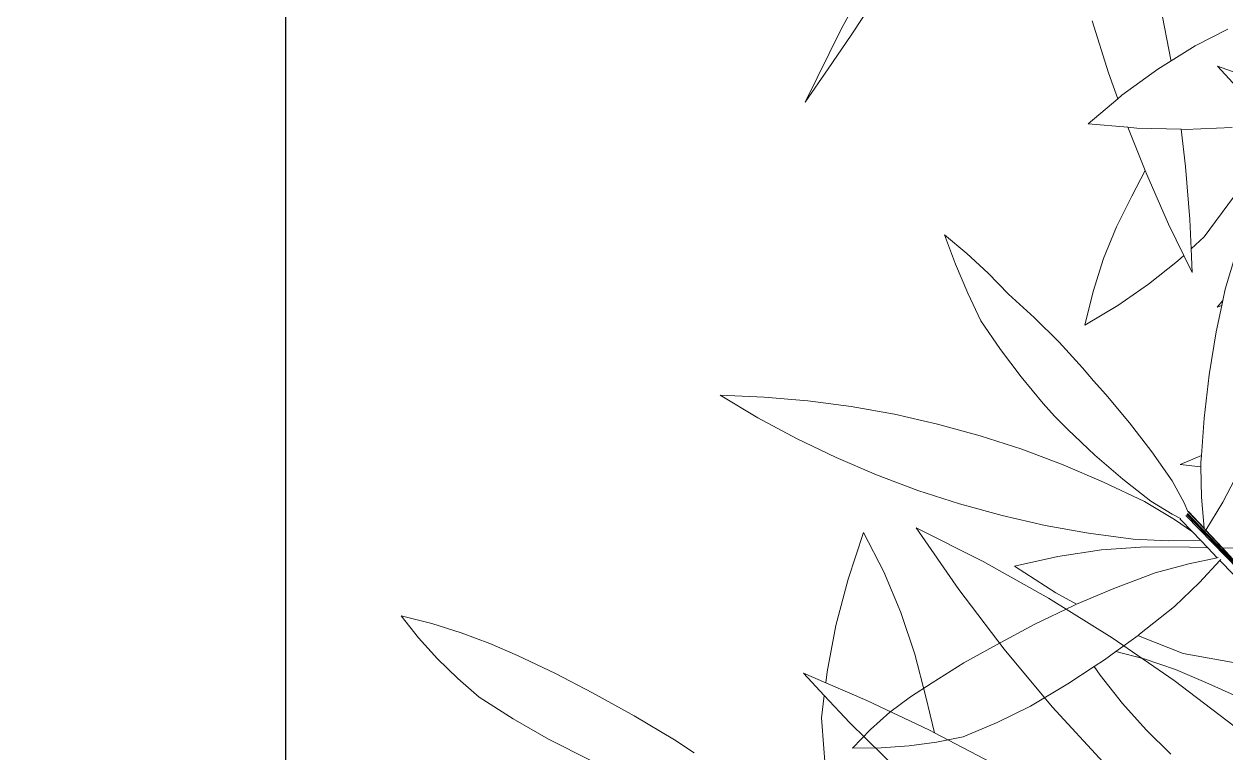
# Model space of a CAD drawing. Header units: millimetres. Extents: x 8 to 218431, y 13 to 56484.
# Drawn here: x 41029.7 to 41345.7, y 17656.5 to 17848.1 of the extents above; entities that cross this region are included whole.
import ezdxf

# ---------------------------------------------------------------- set-up
doc = ezdxf.new("R2010")
doc.units = ezdxf.units.MM
doc.header["$MEASUREMENT"] = 0
doc.linetypes.add('HIDDEN2', pattern=[0.1875, 0.125, -0.0625])
doc.layers.add('AS', color=8, linetype='HIDDEN2', lineweight=5)
doc.layers.add('Edges', color=7, linetype='Continuous', lineweight=18)

# ---------------------------------------------------------------- blocks, each defined once
blk = doc.blocks.new('OUTDOOR')
blk.add_line((1833117.56, 62258.33), (1833117.56, 44386.87))
blk = doc.blocks.new('BAMBOOPLAN')
at = {"layer": 'Edges'}
for p, q in [((-5.886, 9.7914), (-5.6075, 9.7538)), ((-5.886, 9.7914), (-5.6596, 9.6249)), ((-6.0685, 9.7101), (-6.0657, 9.5259)), ((-6.0685, 9.7101), (-5.9478, 9.595)), ((-5.6075, 9.7538), (-5.3303, 9.7034)), ((-5.3303, 9.7034), (-5.0553, 9.6403)), ((-5.6596, 9.6249), (-5.4253, 9.4685)), ((-5.0553, 9.6403), (-4.783, 9.5647)), ((-5.9478, 9.595), (-5.8368, 9.4719)), ((-4.783, 9.5647), (-4.5142, 9.4767)), ((-6.0657, 9.5259), (-6.0515, 9.346)), ((-5.8368, 9.4719), (-5.7358, 9.3409)), ((-5.4253, 9.4685), (-5.1837, 9.3227)), ((-6.0515, 9.346), (-6.0261, 9.1707)), ((-5.7358, 9.3409), (-5.6451, 9.2026)), ((-5.1837, 9.3227), (-4.9354, 9.1878)), ((-6.0261, 9.1707), (-6.0173, 9.1298)), ((-5.6451, 9.2026), (-5.5706, 9.0858)), ((-6.1085, 9.1365), (-6.0073, 9.0833)), ((-6.1085, 9.1365), (-6.0173, 9.1298)), ((-6.0173, 9.1298), (-5.8497, 9.1175)), ((-6.0073, 9.0833), (-5.9895, 9.0006)), ((-6.0073, 9.0833), (-5.8826, 9.0177)), ((-5.8497, 9.1175), (-5.5907, 9.0888)), ((-5.5907, 9.0888), (-5.5706, 9.0858)), ((-5.5706, 9.0858), (-5.3322, 9.0503)), ((-5.9895, 9.0006), (-5.8954, 8.7822)), ((-5.8826, 9.0177), (-5.6507, 8.907)), ((-0.6472, -2.1767), (-0.5515, -2.0767)), ((-0.7163, -2.2553), (-0.8184, -2.0793)), ((-0.7145, -2.2588), (-0.6472, -2.1767)), ((-0.9219, -2.3784), (-1.0434, -2.2141)), ((-0.7145, -2.2588), (-0.7163, -2.2553)), ((-0.5428, -2.2208), (-0.3486, -2.2226)), ((-0.5428, -2.2208), (-0.3711, -2.3145)), ((-0.752, -2.3046), (-0.7145, -2.2588)), ((-0.847, -2.4405), (-0.752, -2.3046)), ((-0.8577, -2.4588), (-0.9219, -2.3784)), ((-1.9245, -2.5509), (-1.8995, -2.3989)), ((-1.8824, -2.5603), (-1.8439, -2.4105)), ((-0.5809, -2.4854), (-0.4159, -2.4212)), ((-0.9318, -2.584), (-0.8577, -2.4588)), ((-0.8577, -2.4588), (-0.847, -2.4405)), ((-0.753, -2.5398), (-0.5944, -2.4897)), ((-0.5944, -2.4897), (-0.5809, -2.4854)), ((-0.5333, -2.6159), (-0.5944, -2.4897)), ((-1.9245, -2.5509), (-1.9638, -2.8538)), ((-1.9224, -2.7082), (-1.8824, -2.5603)), ((-0.9318, -2.584), (-0.786, -2.5479)), ((-0.786, -2.5479), (-0.753, -2.5398)), ((-0.6718, -2.6806), (-0.786, -2.5479)), ((-0.4529, -2.7995), (-0.5333, -2.6159)), ((-1.9638, -2.8538), (-1.9224, -2.7082)), ((-0.6874, -2.7875), (-0.6718, -2.6806)), ((-0.6615, -2.6926), (-0.6718, -2.6806)), ((-0.5233, -2.8416), (-0.6615, -2.6926)), ((-0.3811, -2.8439), (-0.3253, -2.667)), ((-0.7044, -2.9154), (-0.6874, -2.7875)), ((-0.4128, -2.9018), (-0.4529, -2.7995)), ((-0.4306, -2.9344), (-0.5233, -2.8416)), ((-0.4128, -2.9018), (-0.3811, -2.8439)), ((-0.2474, -2.8646), (-0.242, -3.0033)), ((-0.7116, -3.0442), (-0.7044, -2.9154)), ((-0.4462, -2.963), (-0.4306, -2.9344)), ((-0.3802, -2.9848), (-0.4306, -2.9344)), ((-0.3802, -2.9848), (-0.4128, -2.9018)), ((-0.5206, -3.0794), (-0.4462, -2.963)), ((-0.242, -3.0033), (-0.2366, -3.0469)), ((-0.7089, -3.1735), (-0.7116, -3.0442)), ((-0.249, -3.077), (-0.2366, -3.0469)), ((-0.249, -3.077), (-0.2343, -3.0651)), ((-0.2366, -3.0469), (-0.2343, -3.0651)), ((-0.2343, -3.0651), (-0.2216, -3.1661)), ((-0.604, -3.1928), (-0.5206, -3.0794)), ((-1.3053, -3.1546), (-1.2305, -3.2457)), ((-1.3053, -3.1546), (-1.204, -3.1932)), ((-1.204, -3.1932), (-1.104, -3.2375)), ((-0.6963, -3.3029), (-0.7089, -3.1735)), ((-0.6963, -3.3029), (-0.604, -3.1928)), ((-0.2216, -3.1661), (-0.1939, -3.3276)), ((-1.2305, -3.2457), (-1.1523, -3.3328)), ((-1.104, -3.2375), (-1.0057, -3.2874)), ((-1.0057, -3.2874), (-0.8855, -3.3387)), ((-1.1523, -3.3328), (-1.0709, -3.4158)), ((-0.8855, -3.3387), (-0.7672, -3.3951)), ((-0.1939, -3.3276), (-0.1588, -3.4876)), ((-1.0709, -3.4158), (-0.9671, -3.4931)), ((-0.7672, -3.3951), (-0.653, -3.4573)), ((-0.653, -3.4573), (-0.5972, -3.4909)), ((-0.9671, -3.4931), (-0.8599, -3.5657)), ((-0.5972, -3.4909), (-0.5365, -3.5242)), ((-0.1588, -3.4876), (-0.1232, -3.6231)), ((-0.8599, -3.5657), (-0.7482, -3.6328)), ((-0.5365, -3.5242), (-0.4182, -3.5955)), ((-0.4182, -3.5955), (-0.3031, -3.6715)), ((-0.7482, -3.6328), (-0.6925, -3.6632)), ((-0.1872, -3.6815), (-0.1232, -3.6231)), ((-0.1232, -3.6231), (-0.1163, -3.6491)), ((-0.1163, -3.6491), (-0.1107, -3.6644)), ((0.029, -3.6341), (0.0097, -3.7628)), ((-0.6925, -3.6632), (-0.6286, -3.6951)), ((-0.6286, -3.6951), (-0.5015, -3.7522)), ((-0.3031, -3.6715), (-0.1955, -3.7497)), ((-0.1872, -3.6815), (-0.1107, -3.6644)), ((-0.1107, -3.6644), (-0.0712, -3.7712)), ((-0.5015, -3.7522), (-0.3724, -3.804)), ((-0.1955, -3.7497), (-0.1266, -3.8134)), ((-0.0712, -3.7712), (-0.0244, -3.8786)), ((0.0097, -3.7628), (-0.0154, -3.8834)), ((-1.2631, -3.8532), (-1.0986, -3.8351)), ((-1.0986, -3.8351), (-0.9334, -3.8245)), ((-0.9334, -3.8245), (-0.7679, -3.8213)), ((-0.7679, -3.8213), (-0.6025, -3.8257)), ((-0.6025, -3.8257), (-0.4376, -3.8375)), ((-0.4376, -3.8375), (-0.2692, -3.8566)), ((-0.3724, -3.804), (-0.2468, -3.8478)), ((-0.1266, -3.8134), (-0.1025, -3.8387)), ((-0.101, -3.8381), (-0.1025, -3.8387)), ((-0.0999, -3.8384), (-0.101, -3.8381)), ((-1.5882, -3.9116), (-1.4264, -3.8788)), ((-1.4264, -3.8788), (-1.2631, -3.8532)), ((-0.2692, -3.8566), (-0.14, -3.884)), ((-0.2468, -3.8478), (-0.1552, -3.868)), ((-0.1552, -3.868), (-0.1204, -3.8735)), ((-0.1199, -3.8751), (-0.1204, -3.8735)), ((-0.1204, -3.8735), (-0.1191, -3.8737)), ((-0.1199, -3.8751), (-0.0604, -3.9058)), ((0.9755, -4.4014), (-0.1044, -3.8554)), ((-0.1025, -3.8387), (-0.1014, -3.8398)), ((0.7342, -4.278), (-0.1023, -3.8507)), ((0.6573, -4.2383), (-0.1007, -3.8463)), ((-0.0999, -3.8384), (-0.0244, -3.8786)), ((-0.0995, -3.84), (-0.0239, -3.8798)), ((-0.0244, -3.8786), (-0.0239, -3.8798)), ((-0.0239, -3.8798), (-0.0156, -3.8841)), ((-0.0154, -3.8834), (-0.0156, -3.8841)), ((-0.0154, -3.8834), (0.0651, -3.9261)), ((-1.748, -3.9518), (-1.5882, -3.9116)), ((-0.14, -3.884), (-0.0604, -3.9058)), ((-0.1365, -3.9666), (-0.0229, -3.9251)), ((-0.0604, -3.9058), (-0.0229, -3.9251)), ((-0.0229, -3.9251), (0.0123, -3.9432)), ((-0.0156, -3.8841), (0.1504, -3.9715)), ((0.0651, -3.9261), (0.1757, -3.8905)), ((0.0651, -3.9261), (0.1504, -3.9715)), ((-1.9055, -3.9991), (-1.748, -3.9518)), ((-0.263, -4.0047), (-0.1365, -3.9666)), ((-0.2097, -4.0169), (-0.0529, -3.9642)), ((-0.0529, -3.9642), (0.0123, -3.9432)), ((-0.0353, -4.0233), (0.0587, -3.967)), ((0.0123, -3.9432), (0.0587, -3.967)), ((0.0258, -4.0771), (0.0714, -3.9735)), ((0.0587, -3.967), (0.0619, -3.9651)), ((0.0714, -3.9735), (0.0735, -3.9687)), ((0.0714, -3.9735), (0.1348, -4.0062)), ((-1.9055, -3.9991), (-1.7446, -4.0331)), ((-0.4293, -4.0378), (-0.263, -4.0047)), ((-0.362, -4.0815), (-0.2097, -4.0169)), ((-1.7446, -4.0331), (-1.582, -4.0598)), ((-1.582, -4.0598), (-1.4181, -4.079)), ((-0.7571, -4.0814), (-0.5926, -4.0633)), ((-0.5926, -4.0633), (-0.4293, -4.0378)), ((-0.1429, -4.0964), (-0.0353, -4.0233)), ((-1.4181, -4.079), (-1.2532, -4.0909)), ((-1.2532, -4.0909), (-1.0878, -4.0952)), ((-1.0878, -4.0952), (-0.9223, -4.092)), ((-0.9223, -4.092), (-0.7571, -4.0814)), ((-0.5092, -4.1577), (-0.362, -4.0815)), ((-0.2713, -4.2031), (-0.1429, -4.0964)), ((-0.0334, -4.193), (0.0258, -4.0771)), ((-0.6511, -4.2453), (-0.5092, -4.1577)), ((-0.1233, -4.3338), (-0.0334, -4.193)), ((-0.3841, -4.305), (-0.2713, -4.2031)), ((-0.6511, -4.2453), (-0.4722, -4.2892)), ((-0.4722, -4.2892), (-0.3841, -4.305)), ((-0.508, -4.4269), (-0.3922, -4.3123)), ((-0.3922, -4.3123), (-0.3841, -4.305)), ((-0.1275, -4.3399), (-0.1233, -4.3338)), ((0.0553, -4.3485), (0.2509, -4.3187)), ((-0.187, -4.4249), (-0.1275, -4.3399)), ((-0.1275, -4.3399), (-0.1185, -4.3409)), ((-0.1185, -4.3409), (0.0553, -4.3485)), ((-0.2171, -4.468), (-0.187, -4.4249)), ((-0.187, -4.4249), (-0.0764, -4.416)), ((-0.0764, -4.416), (0.0476, -4.4156)), ((0.0476, -4.4156), (0.1714, -4.4246)), ((0.1714, -4.4246), (0.3509, -4.44)), ((-0.6187, -4.5467), (-0.508, -4.4269)), ((-0.2448, -4.5041), (-0.2171, -4.468)), ((-0.317, -4.598), (-0.2448, -4.5041)), ((-0.2448, -4.5041), (-0.2129, -4.5277)), ((-0.7126, -4.6515), (-0.6187, -4.5467)), ((-0.2129, -4.5277), (-0.0993, -4.6013)), ((-0.4228, -4.7233), (-0.317, -4.598)), ((-0.0993, -4.6013), (0.0167, -4.6661)), ((-0.8008, -4.7609), (-0.7126, -4.6515)), ((0.0167, -4.6661), (0.1347, -4.7218)), ((-0.5211, -4.8214), (-0.4228, -4.7233)), ((-0.8607, -4.8369), (-0.8008, -4.7609)), ((-0.6247, -4.9142), (-0.5211, -4.8214)), ((-0.9145, -4.9173), (-0.8607, -4.8369)), ((-0.9621, -5.0018), (-0.9145, -4.9173)), ((-0.7122, -4.9662), (-0.6247, -4.9142)), ((-0.8047, -5.0129), (-0.7122, -4.9662)), ((-1.0034, -5.0902), (-0.9621, -5.0018)), ((-1.0034, -5.0902), (-0.9018, -5.0543)), ((-0.9018, -5.0543), (-0.8047, -5.0129)), ((-2.7682, -5.174), (-2.6505, -5.164)), ((-2.7682, -5.174), (-2.6796, -5.2307)), ((-2.6505, -5.164), (-2.5342, -5.1603)), ((-2.5342, -5.1603), (-2.4194, -5.1628)), ((-2.4194, -5.1628), (-2.3064, -5.1716)), ((-2.3064, -5.1716), (-2.1494, -5.1891)), ((-2.1494, -5.1891), (-1.9947, -5.2126)), ((-2.6796, -5.2307), (-2.5872, -5.2818)), ((-1.9947, -5.2126), (-1.8188, -5.2432)), ((-2.5872, -5.2818), (-2.491, -5.327)), ((-1.8188, -5.2432), (-1.6461, -5.2798)), ((-1.6461, -5.2798), (-1.5597, -5.3015)), ((-2.491, -5.327), (-2.3914, -5.3664)), ((-1.5597, -5.3015), (-1.5595, -5.3015)), ((-2.3914, -5.3664), (-2.2447, -5.4019)), ((-2.2447, -5.4019), (-2.0947, -5.4313)), ((-2.0947, -5.4313), (-1.915, -5.456))]:
    blk.add_line(p, q, dxfattribs=at)
blk = doc.blocks.new('GRID')
at = {"layer": 'AS', "ltscale": 1000}
blk.add_line((1830263.03, 43110.57), (1830263.03, 63784.83), dxfattribs=at)

msp = doc.modelspace()

# ---------------------------------------------------------------- linework, layer by layer
msp.add_lwpolyline([(41098.45, 18431.4), (41098.45, 7668.78), (40598.45, 7668.78), (40598.45, 18431.4), (41098.45, 18431.4)])

# ---------------------------------------------------------------- block references
for name, p in [('GRID', (-1789164.58, -36968.38)), ('OUTDOOR', (-1792019.11, -36968.38))]:
    msp.add_blockref(name, p)
at = {"xscale": 69.97983938875464, "yscale": 69.97983938875464, "zscale": 69.97983938875464, "rotation": 340.9588725647666}
for p in [(41430.14, 17971.58), (41430.14, 16933.59)]:
    msp.add_blockref('BAMBOOPLAN', p, dxfattribs=at)

doc.saveas('drawing.dxf')
